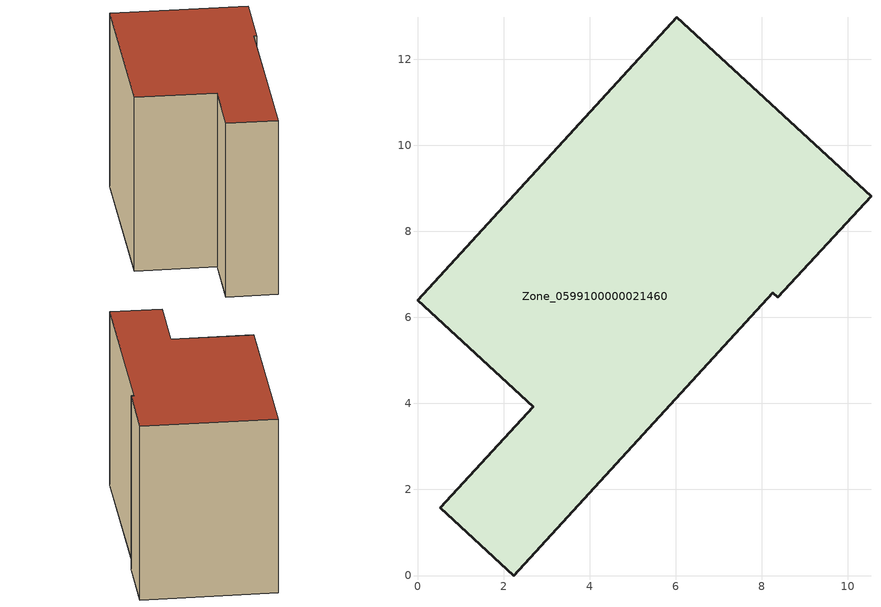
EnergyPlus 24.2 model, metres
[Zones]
Zone_0599100000021460
 floor ground (C_G): 0.53,1.57 2.69,3.92 0,6.4 6.03,12.97 10.54,8.82 8.37,6.47 8.26,6.57 2.24,0 z0
 wall outside (C_F): 2.69,3.92 0.53,1.57 2.24,0 8.26,6.57 8.37,6.47 10.54,8.82 6.03,12.97 0,6.4 2.69,3.92 z0:8.39
 roof outside (C_R): 2.24,0 8.26,6.57 8.37,6.47 10.54,8.82 6.03,12.97 0,6.4 2.69,3.92 0.53,1.57 z8.39
[BUILDING]
Pand.0599100000021460: North Axis=0; Terrain=City; Loads Convergence Tolerance Value=0.04; Temperature Convergence Tolerance Value=0.4; Solar Distribution=FullExterior; Maximum Number of Warmup Days=25; Minimum Number of Warmup Days=1
[Site:Location]
Rotterdam.The.Hague.AP_ZH_NLD Design_Conditions: Latitude=51.96; Longitude=4.45; Time Zone=1; Elevation=-4.5
[SITE:GROUNDTEMPERATURE:BUILDINGSURFACE]
18, 18, 18, 18, 18, 18, 18, 18, 18, 18, 18, 18
[MATERIAL] Thermal Absorptance=0.9; Solar Absorptance=0.7; Visible Absorptance=0.7
Name | Roughness | Thickness | Conductivity | Density | Specific Heat
G.TI.1975-1991 | MediumSmooth | 0.15 | 0.288461 | 540 | 1210
F.TI.1975-1991 | Rough | 0.3 | 0.230769 | 1920 | 840
R.TI.1975-1991 | MediumRough | 0.2 | 0.153846 | 1500 | 1000
[CONSTRUCTION]
C_G: G.TI.1975-1991
C_F: F.TI.1975-1991
C_R: R.TI.1975-1991
[ZONE]
Zone_0599100000021460: Type=1; Multiplier=1; Ceiling Height=Autocalculate; Volume=Autocalculate; Floor Area=autocalculate; Part of Total Floor Area=Yes
[ZONEINFILTRATION:DESIGNFLOWRATE]
Infil_Zone_0599100000021460: Zone or ZoneList or Space or SpaceList=Zone_0599100000021460; Schedule=AlwaysOn; Design Flow Rate Calculation Method=Flow/Area; Flow Rate per Floor Area=0.003; Constant Term Coefficient=1; Temperature Term Coefficient=0; Velocity Term Coefficient=0; Velocity Squared Term Coefficient=0
[HVACTEMPLATE:ZONE:IDEALLOADSAIRSYSTEM]
Zone_0599100000021460: Maximum Heating Supply Air Temperature=50; Minimum Cooling Supply Air Temperature=13; Maximum Heating Supply Air Humidity Ratio=0.0156; Minimum Cooling Supply Air Humidity Ratio=0.0077; Heating Limit=NoLimit; Cooling Limit=NoLimit; Dehumidification Control Type=ConstantSensibleHeatRatio; Cooling Sensible Heat Ratio=0.7; Dehumidification Setpoint=60; Humidification Control Type=None; Humidification Setpoint=30; Outdoor Air Method=None; Outdoor Air Flow Rate per Person=0.00944; Outdoor Air Flow Rate per Zone Floor Area=0; Outdoor Air Flow Rate per Zone=0; Demand Controlled Ventilation Type=None; Outdoor Air Economizer Type=NoEconomizer; Heat Recovery Type=None; Sensible Heat Recovery Effectiveness=0.7; Latent Heat Recovery Effectiveness=0.65
[ZONECONTROL:THERMOSTAT]
ThermostatControl_Zone_0599100000021460: Zone or ZoneList=Zone_0599100000021460; Control Type Schedule=DualSetpointControlType; Control 1=Thermostat_Zone_0599100000021460; Temperature Difference Between Cutout And Setpoint=0
[THERMOSTATSETPOINT:DUALSETPOINT]
Thermostat_Zone_0599100000021460: Heating Setpoint Temperature Schedule=HeatingSetpoint_Zone_0599100000021460; Cooling Setpoint Temperature Schedule=CoolingSetpoint_Zone_0599100000021460
[SCHEDULE:COMPACT]
HeatingSetpoint_Zone_0599100000021460: Through: 12/31, For: AllDays, Until: 24:00, 21
CoolingSetpoint_Zone_0599100000021460: Through: 12/31, For: AllDays, Until: 24:00, 24
DualSetpointControlType: Through: 12/31, For: AllDays, Until: 24:00, 4
AlwaysOn: Through: 12/31, For: AllDays, Until: 24:00, 1
